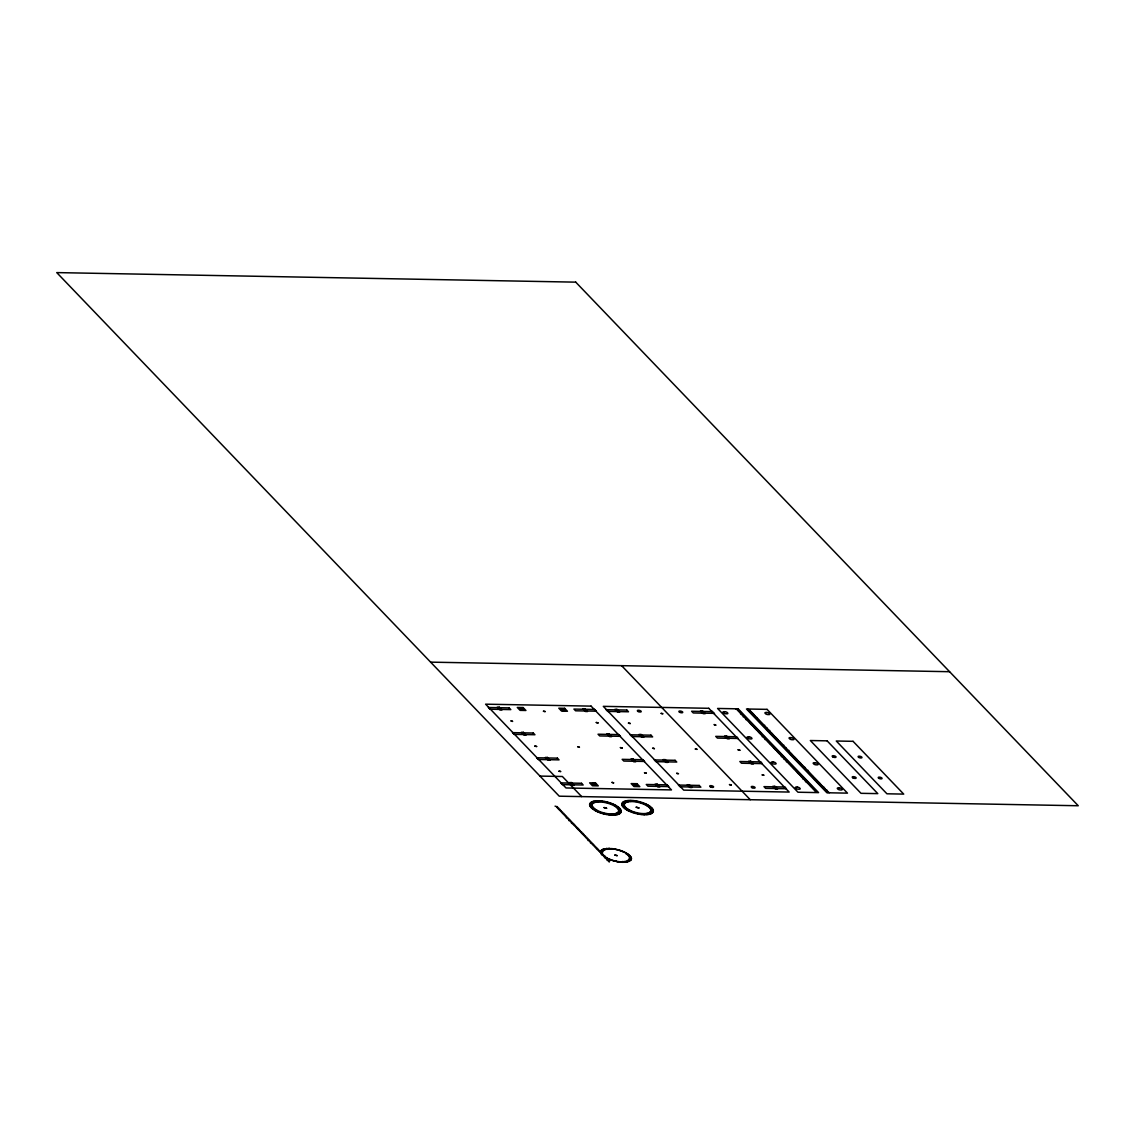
<?xml version="1.0" encoding="UTF-8"?>
<svg xmlns="http://www.w3.org/2000/svg" width="1135" height="1135" viewBox="0 0 1135 1135"><rect width="100%" height="100%" fill="white"/><g stroke="black" fill="none" stroke-linecap="round" stroke-linejoin="round"><path stroke-width="1.5" d="M593.335 803.041L591.945 802.204M603.933 850.356L602.529 849.533M617.525 813.029L618.901 813.767M628.109 860.358L629.514 861.139M614.645 860.855L616.277 861.167M605.636 813.823L604.033 813.483M625.059 806.9L623.612 807.042M602.359 801.594L603.919 801.835M608.459 814.292L606.941 814.15M612.971 848.98L614.532 849.207M619.072 861.664L617.553 861.522M634.536 801.225L636.026 801.395M648.241 813.199L649.348 813.965M612.205 804.275L610.9 803.637M609.211 859.053L610.559 859.635M630.762 811.298L632.138 811.88M622.817 851.647L621.512 851.023M644.396 803.835L643.063 803.268M640.594 813.965L639.104 813.767M604.572 855.818L601.947 854.981L603.281 854.471M602.813 813.128L599.847 812.504M618.618 809.837L620.405 809.794M650.781 809.454L652.568 809.411M637.799 813.44L636.224 813.142M512.481 721.463L510.793 720.81L512.58 721.278M543.481 711.148L545.297 711.602L543.466 711.304M534.883 745.965L536.699 746.419M536.6 746.603L534.883 746.149M596.301 722.413L598.102 722.853M598.003 723.038L596.272 722.569M579.361 747.383L577.672 746.731L579.46 747.199M559.002 771.105L560.818 771.545L559.002 771.275M628.464 722.995L630.28 723.449M630.223 723.591L628.478 723.208M620.419 747.539L622.221 747.993M622.193 748.107L620.405 747.695M661.18 713.319L662.982 713.759L661.166 713.475M613.581 782.951L611.836 782.341L613.638 782.809M654.342 748.731L652.597 748.107L654.398 748.575M644.538 772.68L646.354 773.119M646.297 773.261L644.524 772.822M715.703 725.208L714.014 724.556L715.802 725.024M695.344 748.916L697.16 749.37L695.344 749.1M676.701 773.261L678.517 773.715L676.687 773.417M738.119 749.71L739.921 750.15M739.821 750.334L738.105 749.894M729.521 784.526L731.323 784.966M731.281 785.122L729.493 784.654M762.238 774.836L764.039 775.29L762.209 774.992M628.393 810.163L629.457 810.844M606.828 857.904L607.934 858.585M605.196 802.076L606.771 802.431M615.837 849.42L617.412 849.845M591.988 804.985L589.945 804.885M624.179 804.587L622.136 804.488M650.937 810.688L653.036 810.66M629.414 858.33L631.486 858.415M603.65 856.102L604.714 855.918L603.933 855.421M592.371 803.977L590.101 803.722M618.419 811.965L620.731 812.192M650.582 811.582L652.895 811.809M593.208 803.154L590.81 802.715M617.525 812.816L620.065 813.171M603.82 850.526L601.394 850.101M628.137 860.188L630.677 860.557M648.298 813.086L651.008 813.596M600.699 852.03L602.628 852.342L600.628 851.335M605.806 857.365L604.16 856.741M634.976 812.745L633.415 812.319M592.91 808.773L594.102 808.475L591.378 807.694M617.866 807.169L616.702 807.439L619.455 808.248M625.087 808.39L626.265 808.106L623.569 807.34M650.057 806.772L648.88 807.056L651.618 807.879M628.506 854.527L627.329 854.74L630.067 855.634M601.025 801.126L602.345 801.438M633.202 800.742L634.508 801.069M609.779 814.788L608.488 814.504M641.913 814.433L640.637 814.107M611.637 848.498L612.957 848.81M620.306 862.203L619.128 861.905M620.845 811.043L618.774 811.099L620.802 811.965M608.048 802.771L609.566 803.254M640.253 802.374L641.743 802.913M618.688 850.129L620.178 850.626M613.34 860.543L610.502 859.933M609.651 803.098L610.956 803.41M641.814 802.715L643.119 803.041M633.302 812.461L632.011 812.121M620.263 850.47L621.569 850.796M591.959 801.948L594.726 802.402L593.648 801.608M624.136 801.565L626.889 802.034L625.853 801.267M618.845 813.979L616.149 813.44L617.185 814.334M602.572 849.32L605.338 849.789L604.274 849.008M629.372 861.38L626.761 860.827L627.797 861.72M594.896 810.035L595.747 809.652L592.896 809M615.879 805.893L615.042 806.219L617.937 806.942M627.059 809.666L627.91 809.283L625.044 808.602M647.986 805.538L647.22 805.85L650.1 806.559M626.492 853.265L625.655 853.591L628.549 854.314M598.301 800.941L599.606 801.267M630.478 800.558L631.769 800.884M612.503 814.973L611.197 814.646M644.637 814.618L641.999 814.206M608.913 848.313L610.219 848.639A15.266 5.817 14.1 0 1 630.79 859.195A15.266 5.817 14.1 0 1 607.083 858.216A15.266 5.817 14.1 0 1 610.176 848.597M623.115 862.359L621.852 862.075M590.399 806.134L592.2 805.978L589.93 805.141M622.562 805.751L624.363 805.708L622.122 804.786M601.011 853.506C604.061 854.13 601.082 852.201 602.032 853.165M630.989 857.18L629.23 857.209L631.528 858.202M606.828 802.218L608.133 802.544M603.948 813.71L602.671 813.369M638.991 801.835L640.296 802.161M636.125 813.341L634.862 813.015M617.44 849.59L618.745 849.916M614.588 861.082L613.326 860.798M622.916 802.36L625.456 802.729L624.094 801.807M652.199 812.816L649.688 812.433L651.064 813.384M597.265 811.227L594.882 810.305M613.553 804.687L615.965 805.666M645.687 804.332L648.128 805.283M624.066 852.101L626.577 853.038M628.279 810.22L627.102 809.964M606.672 857.989L605.48 857.649M595.832 801.012L598.698 801.835L598.244 801.154M627.995 800.643L630.861 801.452L630.407 800.771M614.957 814.916L612.077 814.107L612.559 814.774M647.12 814.533L644.311 813.681L644.737 814.391M606.445 848.398L609.311 849.207L608.899 848.569M625.598 862.274L622.718 861.465L623.172 862.146M591.42 807.439L592.896 807.255L590.399 806.403M619.398 808.475L617.908 808.631L620.462 809.581M651.533 808.12L650.085 808.262L652.639 809.198M629.911 855.889L628.535 855.974L631.074 856.953M603.919 801.537L605.225 801.892M636.097 801.168L638.92 802.019M606.856 814.391L605.622 814.079M638.962 814.022L637.771 813.681M614.532 848.923L615.837 849.264M617.468 861.763L616.206 861.437M622.235 803.353L624.562 803.58L622.916 802.644M600.685 851.108L602.997 851.335L601.351 850.399M631.315 859.578L629.031 859.337L630.72 860.316M599.918 812.277L597.308 811.553M612.318 804.133L613.595 804.46M644.481 803.764L645.758 804.077M630.634 811.411L629.372 811.085M622.931 851.52L624.207 851.832M609.112 859.152L607.849 858.855M593.69 801.353L596.513 802.019L595.776 801.253M625.867 800.984L628.691 801.636L627.981 800.913M617.085 814.575L614.262 813.923L615.042 814.675M649.248 814.192L646.453 813.525L647.205 814.292M604.302 848.725L607.126 849.391L606.402 848.654M627.726 861.933L624.903 861.281L625.655 862.047M807.638 771.488L808.787 772.68M803.268 777.773L802.147 776.61M743.439 715.532L742.403 714.355M745.979 718.185L744.844 716.994M766.962 729.11L768.111 730.302M765.132 738.034L763.912 736.856M783.49 746.319L784.625 747.511M784.115 757.91L782.98 756.719M786.739 760.564L785.519 759.372M805.098 768.849L806.233 770.041M803.353 777.759L804.46 779.107M805.722 780.44L804.687 779.248M825.429 790.031L826.706 791.365M826.62 791.365L827.855 792.556M755.456 716.142L754.846 715.49M748.646 721.874L749.27 722.527M763.089 724.087L762.465 723.435M756.265 729.833L756.889 730.472M770.708 732.032L770.097 731.38M763.898 737.778L764.522 738.417M778.34 739.977L777.716 739.339M771.516 745.723L772.14 746.376M779.149 753.668L779.773 754.321M793.592 755.867L792.982 755.229M557.824 808.404L558.448 809.056M801.225 763.812L800.601 763.174M794.401 769.558L795.025 770.211M565.457 816.349L566.081 817.001M802.034 777.503L802.658 778.156M573.09 824.294L573.714 824.946M809.652 785.463L810.276 786.101M580.709 832.253L581.333 832.891M747.894 709.233L749.043 710.439M739.708 711.546L738.488 710.368M749.171 710.567L750.306 711.759M740.985 712.879L739.75 711.688M742.247 714.199L741.027 713.021M743.524 715.518L744.716 716.852M754.25 715.859L755.399 717.05M746.064 718.171L747.341 719.491M755.527 717.192L756.662 718.384M756.79 718.512L757.939 719.703M749.88 722.144L747.383 719.633M761.883 723.804L763.018 724.995M763.146 725.137L765.558 727.649M754.959 727.45L753.739 726.258M756.236 728.769L755.002 727.592M757.513 730.089L756.279 728.911M769.502 731.763L770.651 732.955M770.778 733.082L771.913 734.274M772.041 734.402L773.19 735.593M763.869 736.714L761.358 734.203M767.586 740.701L766.551 739.523M777.135 739.708L779.546 742.219M779.674 742.347L780.951 743.68M771.488 744.659L768.991 742.162M780.866 743.68L782.086 744.872M781.348 743.992L781.901 744.56M772.765 745.993L771.53 744.801M784.753 747.653L787.179 750.164M777.844 751.285L776.624 750.107M787.307 750.306L788.442 751.498M779.121 752.604L777.886 751.427M780.383 753.938L779.263 752.76M792.386 755.598L793.535 756.79M784.2 757.91L785.477 759.23M793.649 756.917L794.798 758.109M794.926 758.251L796.075 759.443M788.016 761.883L786.895 760.705M789.208 763.217L788.158 762.039M800.005 763.543L801.154 764.735M801.282 764.862L803.693 767.388M793.095 767.175L791.875 765.997M794.372 768.508L793.138 767.317M795.635 769.828L794.514 768.665M808.914 772.822L810.05 774.013M800.728 775.12L799.494 773.942M810.177 774.141L811.326 775.333M801.991 776.453L800.771 775.262M805.807 780.426L806.999 781.76M815.27 779.433L816.406 780.625M816.533 780.767L817.682 781.958M817.81 782.086L818.945 783.278M809.624 784.399L807.127 781.887M810.901 785.718L809.766 784.555M821.626 786.058L822.761 787.25M822.889 787.378L825.301 789.903M815.98 791.024L814.746 789.832M817.257 792.343L816.022 791.166M750.434 710.836L749.696 710.184M739.75 712.61L740.361 713.262M756.79 717.462L756.052 716.809M747.369 720.555L747.993 721.207M755.002 728.5L755.626 729.152M772.041 733.352L771.303 732.713M779.66 741.297L778.936 740.658M787.293 749.242L786.555 748.603M777.872 752.349L778.496 752.987M794.926 757.187L794.188 756.548M785.505 760.294L786.129 760.947M802.544 765.146L801.821 764.493M791.861 766.919L792.485 767.558M793.138 768.239L793.748 768.892M808.9 771.757L808.233 771.119M810.177 773.091L809.439 772.438M799.494 774.864L800.104 775.503M800.757 776.184L801.381 776.837M556.561 807.084L557.186 807.737M816.533 779.702L815.852 779.064M817.796 781.036L817.072 780.383M807.113 782.809L807.737 783.462M562.917 813.71L563.542 814.348M808.39 784.129L809.014 784.782M564.18 815.029L564.804 815.682M825.429 788.981L824.691 788.328M814.746 790.755L815.37 791.407M570.536 821.655L571.16 822.293M578.169 829.6L578.793 830.253M579.446 830.919L580.056 831.572M585.802 837.545L586.412 838.197M587.065 838.864L587.689 839.517M593.421 845.49L594.045 846.142M594.697 846.809L595.322 847.462M601.053 853.435L602.515 854.158M608.672 861.38L609.296 862.033M738.36 710.24L737.211 709.049M750.434 711.886L751.583 713.078M751.711 713.22L752.845 714.412M752.973 714.539L754.122 715.731M758.067 719.831L759.202 721.023M759.329 721.165L760.478 722.357M751.072 723.477L750.022 722.3M760.606 722.484L761.755 723.676M752.335 724.811L751.299 723.619M753.612 726.13L752.462 724.939M765.685 727.776L766.834 728.968M758.691 731.422L757.655 730.245M768.239 730.429L769.374 731.621M759.968 732.756L758.932 731.578M761.23 734.075L760.095 732.884M773.318 735.735L774.467 736.927M774.595 737.055L775.73 738.247M766.324 739.367L765.174 738.176M775.858 738.374L777.007 739.566M768.863 742.02L767.714 740.829M782.214 745L783.363 746.192M773.942 747.327L772.907 746.135M775.219 748.646L774.183 747.468M776.496 749.965L775.347 748.774M788.57 751.625L789.719 752.817M789.846 752.945L790.981 754.137M781.575 755.272L780.539 754.094M791.109 754.278L792.258 755.47M782.852 756.591L781.802 755.413M796.202 759.57L797.337 760.762M797.465 760.89L798.614 762.082M798.742 762.223L799.891 763.415M790.471 764.536L789.435 763.358M791.748 765.87L790.598 764.678M803.821 767.515L804.97 768.707M796.827 771.162L795.791 769.984M806.361 770.168L807.51 771.36M798.104 772.481L797.068 771.303M799.366 773.815L798.231 772.623M811.454 775.46L812.589 776.652M812.717 776.794L813.866 777.986M813.994 778.113L815.143 779.305M819.073 783.405L820.222 784.597M820.35 784.739L821.499 785.931M812.078 787.052L811.043 785.874M813.355 788.385L812.319 787.208M814.618 789.705L813.483 788.513M737.197 709.957L737.821 710.609M738.474 711.29L739.098 711.929M751.654 712.17L751.086 711.517M744.83 717.902L745.454 718.554M758.01 718.781L757.329 718.143M759.272 720.115L758.719 719.476M752.448 725.861L753.072 726.499M753.725 727.18L754.349 727.833M765.628 726.726L764.947 726.088M760.081 733.806L760.705 734.444M761.358 735.125L761.982 735.778M773.261 734.686L772.58 734.033M774.524 736.005L773.843 735.352M767.714 741.751L768.338 742.403M768.977 743.07L769.601 743.723M770.254 744.404L770.878 745.042M782.157 743.95L781.604 743.311M775.333 749.696L775.957 750.348M776.61 751.015L777.234 751.668M789.776 751.895L789.222 751.256M782.966 757.641L783.59 758.293M796.132 758.52L795.465 757.868M797.408 759.84L796.855 759.202M790.584 765.586L791.208 766.239M803.764 766.466L803.083 765.813M798.217 773.531L798.841 774.183M811.397 774.411L810.716 773.772M812.66 775.744L812.107 775.106M819.016 782.356L818.335 781.717M820.293 783.689L819.725 783.051M813.469 789.435L814.093 790.073M827.912 791.634L827.358 790.996M561.641 812.376L562.265 813.029M567.997 819.002L568.621 819.654M575.629 826.947L576.254 827.599M576.892 828.28L577.516 828.919M583.248 834.892L583.872 835.544M584.525 836.225L585.149 836.864M592.158 844.17L592.768 844.823M598.514 850.796L599.124 851.434M599.777 852.115L601.366 852.839M606.133 858.741L606.757 859.379M752.86 713.489L752.363 712.851M754.137 714.809L753.569 714.17M742.29 715.263L742.914 715.901M760.493 721.434L759.982 720.796M761.755 722.754L761.202 722.115M749.909 723.208L750.533 723.86M751.186 724.527L751.81 725.18M768.111 729.379L767.615 728.741M757.542 731.153L758.166 731.805M758.804 732.472L759.428 733.125M775.744 737.324L775.248 736.686M777.021 738.658L776.453 738.005M766.437 740.417L767.061 741.07M780.823 742.631L780.199 741.978M784.64 746.603L784.072 745.95M772.793 747.043L773.417 747.695M774.07 748.376L774.694 749.015M790.996 753.229L790.499 752.576M792.273 754.548L791.705 753.895M780.426 754.988L781.05 755.64M798.629 761.174L798.118 760.535M799.891 762.493L799.338 761.855M788.045 762.933L788.669 763.585M789.322 764.266L789.946 764.919M806.247 769.119L805.751 768.48M795.678 770.892L796.302 771.53M796.94 772.211L797.564 772.864M813.88 777.064L813.369 776.425M815.143 778.383L814.533 777.745M804.573 780.156L805.197 780.809M821.499 785.009L821.002 784.37M822.776 786.342L822.208 785.69M810.929 786.782L811.553 787.435M812.206 788.101L812.816 788.754M559.101 809.737L559.725 810.376M560.378 811.057L561.002 811.709M574.353 825.627L574.977 826.28M581.985 833.572L582.61 834.225M589.604 841.517L590.228 842.17M595.96 848.143L596.584 848.796M597.237 849.462L597.861 850.115M430.619 662.145L949.612 671.707M712.383 711.631L691.626 711.248L693.272 712.964L714.028 713.347M539.962 776.085L562.378 776.496L581.673 796.6M555.909 806.403L555.058 806.148M736.501 709.276L735.679 709.006M741.581 714.582L740.63 714.156M744.12 717.235L743.198 716.838M746.716 719.874L745.738 719.491M763.685 724.754L764.692 725.237M766.224 727.407L767.232 727.89M768.764 730.06L769.785 730.543M763.245 737.097L762.266 736.7M765.728 739.75L764.791 739.325M782.753 744.631L783.76 745.113M785.292 747.27L786.3 747.752M787.832 749.923L788.839 750.405M782.256 756.96L781.32 756.577M784.853 759.613L783.874 759.216M787.335 762.266L786.385 761.812M804.36 767.147L805.368 767.629M806.9 769.785L807.907 770.268M803.864 779.475L802.927 779.064M806.403 782.128L805.481 781.731M823.428 787.009L824.436 787.491M825.968 789.662L826.975 790.144M828.507 792.315L829.444 792.641M567.287 818.321L566.337 817.867M569.841 820.974L568.905 820.577M572.38 823.627L571.43 823.201M588.909 840.836L587.944 840.397M591.448 843.489L590.512 843.092M605.423 858.06L604.515 857.691M608.034 860.713L607.041 860.316M748.859 710.127L748.093 709.801M737.395 709.347L738.176 709.687M750.079 711.446L749.355 711.134M738.672 710.68L739.452 711.021M751.342 712.766L750.646 712.482M739.935 712L740.729 712.34M752.619 714.099L751.952 713.83M741.212 713.319L741.992 713.674M753.895 715.419L753.186 715.121M742.474 714.653L743.269 714.993M755.158 716.738L754.449 716.426M743.751 715.972L744.532 716.313M756.478 718.072L755.74 717.774M745.028 717.292L745.808 717.646M757.754 719.391L756.988 719.079M746.291 718.625L747.085 718.966M758.975 720.711L758.251 720.399M747.568 719.945L748.348 720.285M760.251 722.044L759.57 721.775M748.83 721.264L749.625 721.619M761.514 723.364L760.805 723.052M750.107 722.598L750.888 722.938M762.791 724.683L762.053 724.357M751.37 723.917L752.164 724.258M764.11 726.017L763.358 725.719M752.647 725.251L753.441 725.591M765.331 727.336L764.593 726.996M753.924 726.57L754.704 726.911M766.607 728.656L765.898 728.372M755.186 727.89L755.981 728.23M767.87 729.989L767.161 729.677M756.463 729.223L757.244 729.564M769.147 731.309L768.452 731.025M757.726 730.543L758.52 730.883M770.41 732.642L769.7 732.316M759.003 731.862L759.797 732.203M771.743 733.962L770.991 733.664M760.28 733.196L761.06 733.536M772.963 735.281L772.24 734.969M761.542 734.515L762.337 734.856M774.226 736.615L773.588 736.374M762.819 735.835L763.6 736.189M775.503 737.934L774.808 737.651M764.082 737.168L764.876 737.509M776.766 739.254L776.07 738.97M765.359 738.488L766.153 738.828M778.042 740.587L777.319 740.275M766.636 739.807L767.416 740.162M779.362 741.907L778.61 741.623M767.898 741.141L768.693 741.481M780.582 743.226L779.858 742.914M769.175 742.46L769.956 742.801M770.438 743.78L771.232 744.134M783.122 745.879L782.426 745.596M771.715 745.113L772.495 745.454M784.399 747.199L783.661 746.873M772.992 746.433L773.772 746.773M785.675 748.533L784.952 748.22M774.254 747.766L775.049 748.107M786.995 749.866L786.214 749.54M775.531 749.086L776.312 749.426M788.215 751.171L787.491 750.859M776.794 750.405L777.589 750.746M789.478 752.505L788.768 752.193M778.071 751.739L778.851 752.079M790.755 753.824L790.073 753.555M779.348 753.058L780.128 753.399M792.031 755.158L791.322 754.86M780.61 754.378L781.405 754.732M793.294 756.478L792.57 756.165M781.887 755.711L782.668 756.052M794.614 757.811L793.876 757.513M783.15 757.031L783.944 757.371M795.834 759.131L795.124 758.818M784.427 758.35L785.207 758.705M797.111 760.45L796.387 760.138M785.704 759.684L786.484 760.024M798.43 761.784L797.706 761.514M786.966 761.003L787.761 761.344M799.65 763.103L798.927 762.791M788.243 762.323L789.024 762.677M800.969 764.422L800.203 764.11M789.506 763.656L790.3 763.997M802.246 765.756L801.494 765.458M790.783 764.976L791.563 765.316M803.466 767.076L802.729 766.735M792.06 766.309L792.84 766.65M804.729 768.395L804.034 768.111M793.322 767.629L794.117 767.969M806.006 769.714L805.268 769.388M794.599 768.948L795.38 769.289M807.283 771.048L806.574 770.75M795.862 770.282L796.656 770.622M808.602 772.382L807.836 772.055M797.139 771.601L797.919 771.942M809.865 773.701L809.127 773.403M798.416 772.921L799.196 773.275M811.085 775.021L810.362 774.68M799.678 774.254L800.473 774.595M812.362 776.34L811.695 776.07M800.955 775.574L801.736 775.914M813.639 777.674L812.93 777.376M802.218 776.893L803.012 777.248M814.902 778.993L814.206 778.709M803.495 778.227L804.275 778.567M816.221 780.327L815.483 780.029M804.772 779.546L805.552 779.887M817.498 781.646L816.746 781.348M806.034 780.866L806.829 781.22M818.718 782.966L817.98 782.625M807.311 782.199L808.092 782.54M819.995 784.285L819.342 784.044M808.574 783.519L809.369 783.859M821.258 785.619L820.548 785.306M809.851 784.853L810.631 785.193M822.534 786.938L821.797 786.598M811.114 786.172L811.908 786.512M823.854 788.272L823.088 787.945M812.39 787.491L813.185 787.832M825.131 789.591L824.336 789.251M813.667 788.825L814.448 789.165M826.351 790.911L825.613 790.57M814.93 790.144L815.725 790.485M827.614 792.244L826.904 791.918M816.207 791.464L816.987 791.819M556.746 806.474L557.54 806.815M558.023 807.794L558.803 808.134M559.3 809.127L560.08 809.468M560.562 810.447L561.357 810.787M561.839 811.766L562.62 812.107M563.102 813.1L563.896 813.44M564.379 814.419L565.159 814.76M565.656 815.739L566.436 816.093M566.918 817.072L567.713 817.413M568.195 818.392L568.976 818.732M569.458 819.711L570.252 820.066M570.735 821.045L571.515 821.385M572.012 822.364L572.792 822.705M573.274 823.684L574.069 824.038M574.551 825.017L575.332 825.358M575.814 826.337L576.608 826.677M577.091 827.656L577.871 828.011M578.368 828.99L579.148 829.33M579.63 830.309L580.425 830.65M580.907 831.643L581.688 831.983M582.17 832.962L582.964 833.303M583.447 834.282L584.227 834.622M584.724 835.615L585.504 835.956M585.986 836.935L586.781 837.275M587.263 838.254L588.043 838.609M588.526 839.588L589.32 839.928M589.803 840.907L590.583 841.248M591.08 842.227L591.86 842.581M592.342 843.56L593.137 843.901M593.619 844.88L594.399 845.22M594.882 846.199L595.676 846.554M596.159 847.533L596.939 847.873M597.436 848.852L598.216 849.193M598.698 850.186L599.493 850.526M599.975 851.505L600.755 851.846M605.054 856.797L605.849 857.152M606.331 858.131L607.111 858.471M607.594 859.45L608.388 859.791M608.871 860.77L609.651 861.125M601.763 854.087L600.997 853.761M590.739 803.012L592.427 803.835M611.666 848.781L610.261 848.781M601.025 801.381L599.649 801.409M620.916 810.83L618.646 809.993M592.044 804.857L590.03 803.977M629.414 858.5L631.415 859.337M652.966 811.582L650.951 810.716M652.27 812.575L650.568 811.738M622.548 806.006L625.059 806.829M650.795 809.581L653.079 810.447M620.107 812.944L618.405 812.107M712.142 711.276L714.553 713.787M621.611 665.663L750.249 799.707M622.193 803.608L624.207 804.474M609.821 814.589L611.155 814.547M621.781 861.919L620.434 861.962M633.146 800.955L631.812 800.955M614.872 855.066L617.156 855.634L614.872 855.066M604.033 807.595L606.771 808.319L604.061 807.538M636.196 807.226L638.948 807.95L636.196 807.226M575.743 282.147L56.75 272.599L559.257 796.188L1078.25 805.751L575.743 282.147M591.08 706.126L485.61 704.182L566.01 787.96L671.48 789.903L591.08 706.126M708.765 708.297L603.309 706.353L683.71 790.13L789.165 792.06L708.765 708.297M738.176 708.836L717.59 708.453L797.99 792.23L818.576 792.613L738.176 708.836M767.061 709.361L746.475 708.992L826.89 792.755L847.462 793.138L767.061 709.361M499.272 707.19L497.272 707.148L499.925 709.914L501.925 709.957L499.272 707.19M523.107 707.545L517.29 707.445L520.1 710.368L525.916 710.482L523.107 707.545M564.62 708.311L558.803 708.197L561.626 711.134L567.443 711.248L564.62 708.311M584.795 708.765L582.808 708.722L585.461 711.489L587.448 711.531L584.795 708.765M616.958 709.361L614.971 709.318L617.624 712.085L619.611 712.127L616.958 709.361M702.494 710.936L700.508 710.893L703.161 713.66L705.147 713.702L702.494 710.936M509.161 707.885L488.39 707.502L490.036 709.219L510.807 709.602L509.161 707.885M594.683 709.46L573.927 709.077L575.573 710.794L596.329 711.177L594.683 709.46M626.846 710.056L606.09 709.673L607.736 711.39L628.492 711.773L626.846 710.056M724.797 711.716L723.974 711.702A1.887 0.724 14.1 0 0 723.108 712.51L723.52 712.922A1.887 0.724 14.1 0 0 725.974 713.787L726.811 713.802A1.887 0.724 14.1 0 0 727.663 712.993L727.265 712.581A1.887 0.724 14.1 0 0 724.797 711.716M766.806 712.482L765.969 712.468A1.887 0.724 14.1 0 0 765.118 713.277L765.515 713.702A1.887 0.724 14.1 0 0 767.984 714.568L768.806 714.582A1.887 0.724 14.1 0 0 769.672 713.773L769.26 713.347A1.887 0.724 14.1 0 0 766.806 712.482M523.391 732.316L521.391 732.288L524.044 735.054L526.044 735.083L523.391 732.316M608.913 733.891L606.927 733.863L609.58 736.629L611.566 736.658L608.913 733.891M641.091 734.487L639.09 734.458L641.743 737.211L643.744 737.253L641.091 734.487M726.613 736.062L724.627 736.033L727.28 738.786L729.266 738.828L726.613 736.062M748.916 736.842L748.093 736.828A1.887 0.724 14.1 0 0 747.227 737.636L747.639 738.062A1.887 0.724 14.1 0 0 750.107 738.928L750.93 738.942A1.887 0.724 14.1 0 0 751.781 738.133L751.384 737.707A1.887 0.724 14.1 0 0 748.916 736.842M790.925 737.622L790.088 737.608A1.887 0.724 14.1 0 0 789.236 738.417L789.634 738.828A1.887 0.724 14.1 0 0 792.102 739.694L792.925 739.708A1.887 0.724 14.1 0 0 793.791 738.899L793.379 738.488A1.887 0.724 14.1 0 0 790.925 737.622M533.28 733.026L512.509 732.642L514.169 734.359L534.926 734.742L533.28 733.026M618.802 734.6L598.046 734.217L599.691 735.934L620.448 736.317L618.802 734.6M650.965 735.182L630.209 734.799L631.855 736.516L652.625 736.899L650.965 735.182M736.501 736.757L715.745 736.374L717.391 738.091L738.147 738.474L736.501 736.757M827.117 740.843L810.347 740.531L860.997 793.322L877.781 793.62L827.117 740.843M853.066 741.325L836.282 741.013L886.932 793.791L903.715 794.103L853.066 741.325M547.51 757.456L545.509 757.414L548.162 760.18L550.163 760.223L547.51 757.456M633.032 759.031L631.046 758.989L633.699 761.755L635.685 761.798L633.032 759.031M665.209 759.627L663.209 759.585L665.862 762.351L667.862 762.394L665.209 759.627M750.732 761.202L748.745 761.159L751.398 763.926L753.385 763.968L750.732 761.202M773.034 761.982L772.211 761.968A1.887 0.724 14.1 0 0 771.36 762.777L771.757 763.188A1.887 0.724 14.1 0 0 774.226 764.054L775.049 764.068A1.887 0.724 14.1 0 0 775.914 763.259L775.503 762.848A1.887 0.724 14.1 0 0 773.034 761.982M815.043 762.748L814.206 762.734A1.887 0.724 14.1 0 0 813.355 763.543L813.752 763.968A1.887 0.724 14.1 0 0 816.221 764.834L817.044 764.848A1.887 0.724 14.1 0 0 817.909 764.039L817.512 763.614A1.887 0.724 14.1 0 0 815.043 762.748M557.399 758.152L536.628 757.769L538.288 759.485L559.044 759.868L557.399 758.152M642.921 759.726L622.164 759.343L623.81 761.06L644.567 761.443L642.921 759.726M675.098 760.322L654.327 759.939L655.973 761.656L676.744 762.039L675.098 760.322M760.62 761.897L739.864 761.514L741.51 763.231L762.266 763.614L760.62 761.897M571.629 782.582L569.642 782.554L572.295 785.321L574.282 785.349L571.629 782.582M595.464 782.937L589.647 782.838L592.47 785.775L598.273 785.874L595.464 782.937M636.99 783.703L631.173 783.604L633.983 786.541L639.799 786.64L636.99 783.703M657.165 784.157L655.165 784.129L657.818 786.895L659.818 786.924L657.165 784.157M689.328 784.753L687.328 784.725L689.981 787.477L691.981 787.52L689.328 784.753M774.85 786.328L772.864 786.3L775.517 789.052L777.503 789.095L774.85 786.328M581.517 783.278L560.761 782.895L562.407 784.625L583.163 784.994L581.517 783.278M667.039 784.853L646.283 784.484L647.929 786.2L668.699 786.583L667.039 784.853M699.217 785.448L678.446 785.065L680.106 786.782L700.862 787.165L699.217 785.448M784.739 787.023L763.983 786.64L765.628 788.357L786.385 788.74L784.739 787.023M797.167 787.108L796.33 787.094A1.887 0.724 14.1 0 0 795.479 787.903L795.876 788.314A1.887 0.724 14.1 0 0 798.345 789.194L799.168 789.208A1.887 0.724 14.1 0 0 800.033 788.399L799.622 787.974A1.887 0.724 14.1 0 0 797.167 787.108M839.162 787.889L838.325 787.874A1.887 0.724 14.1 0 0 837.474 788.669L837.871 789.095A1.887 0.724 14.1 0 0 840.34 789.96L841.177 789.974A1.887 0.724 14.1 0 0 842.028 789.165L841.631 788.754A1.887 0.724 14.1 0 0 839.162 787.889M597.421 810.532A13.634 5.193 14.1 0 0 618.603 811.411A13.634 5.193 14.1 0 0 600.188 801.948A13.634 5.193 14.1 0 0 597.421 810.532M595.918 811.014A16.216 6.186 14.1 0 0 621.086 812.05A16.216 6.186 14.1 0 0 599.209 800.799A16.216 6.186 14.1 0 0 595.918 811.014M629.599 810.149A13.634 5.193 14.1 0 0 650.766 811.028A13.634 5.193 14.1 0 0 632.351 801.565A13.634 5.193 14.1 0 0 629.599 810.149M628.081 810.631A16.216 6.186 14.1 0 0 653.249 811.681A16.216 6.186 14.1 0 0 631.372 800.43A16.216 6.186 14.1 0 0 628.081 810.631M752.023 787.662A1.986 0.752 14.1 0 0 755.101 787.789A1.986 0.752 14.1 0 0 752.42 786.413A1.986 0.752 14.1 0 0 752.023 787.662M710.496 786.895A1.986 0.752 14.1 0 0 713.589 787.023A1.986 0.752 14.1 0 0 710.907 785.647A1.986 0.752 14.1 0 0 710.496 786.895M634.323 785.491A1.986 0.752 14.1 0 0 637.402 785.619A1.986 0.752 14.1 0 0 634.72 784.242A1.986 0.752 14.1 0 0 634.323 785.491M592.796 784.725A1.986 0.752 14.1 0 0 595.889 784.853A1.986 0.752 14.1 0 0 593.208 783.476A1.986 0.752 14.1 0 0 592.796 784.725M561.967 710.099A1.986 0.752 14.1 0 0 565.046 710.226A1.986 0.752 14.1 0 0 562.364 708.85A1.986 0.752 14.1 0 0 561.967 710.099M520.44 709.332A1.986 0.752 14.1 0 0 523.533 709.46A1.986 0.752 14.1 0 0 520.837 708.084A1.986 0.752 14.1 0 0 520.44 709.332M679.652 712.269A1.986 0.752 14.1 0 0 682.745 712.397A1.986 0.752 14.1 0 0 680.064 711.021A1.986 0.752 14.1 0 0 679.652 712.269M638.14 711.503A1.986 0.752 14.1 0 0 641.218 711.631A1.986 0.752 14.1 0 0 638.537 710.255A1.986 0.752 14.1 0 0 638.14 711.503M878.987 778.383A1.986 0.752 14.1 0 0 882.065 778.511A1.986 0.752 14.1 0 0 879.384 777.135A1.986 0.752 14.1 0 0 878.987 778.383M858.883 757.442A1.986 0.752 14.1 0 0 861.976 757.57A1.986 0.752 14.1 0 0 859.294 756.194A1.986 0.752 14.1 0 0 858.883 757.442M832.948 756.96A1.986 0.752 14.1 0 0 836.027 757.088A1.986 0.752 14.1 0 0 833.345 755.711A1.986 0.752 14.1 0 0 832.948 756.96M853.038 777.915A1.986 0.752 14.1 0 0 856.131 778.042A1.986 0.752 14.1 0 0 853.449 776.652A1.986 0.752 14.1 0 0 853.038 777.915"/></g></svg>
